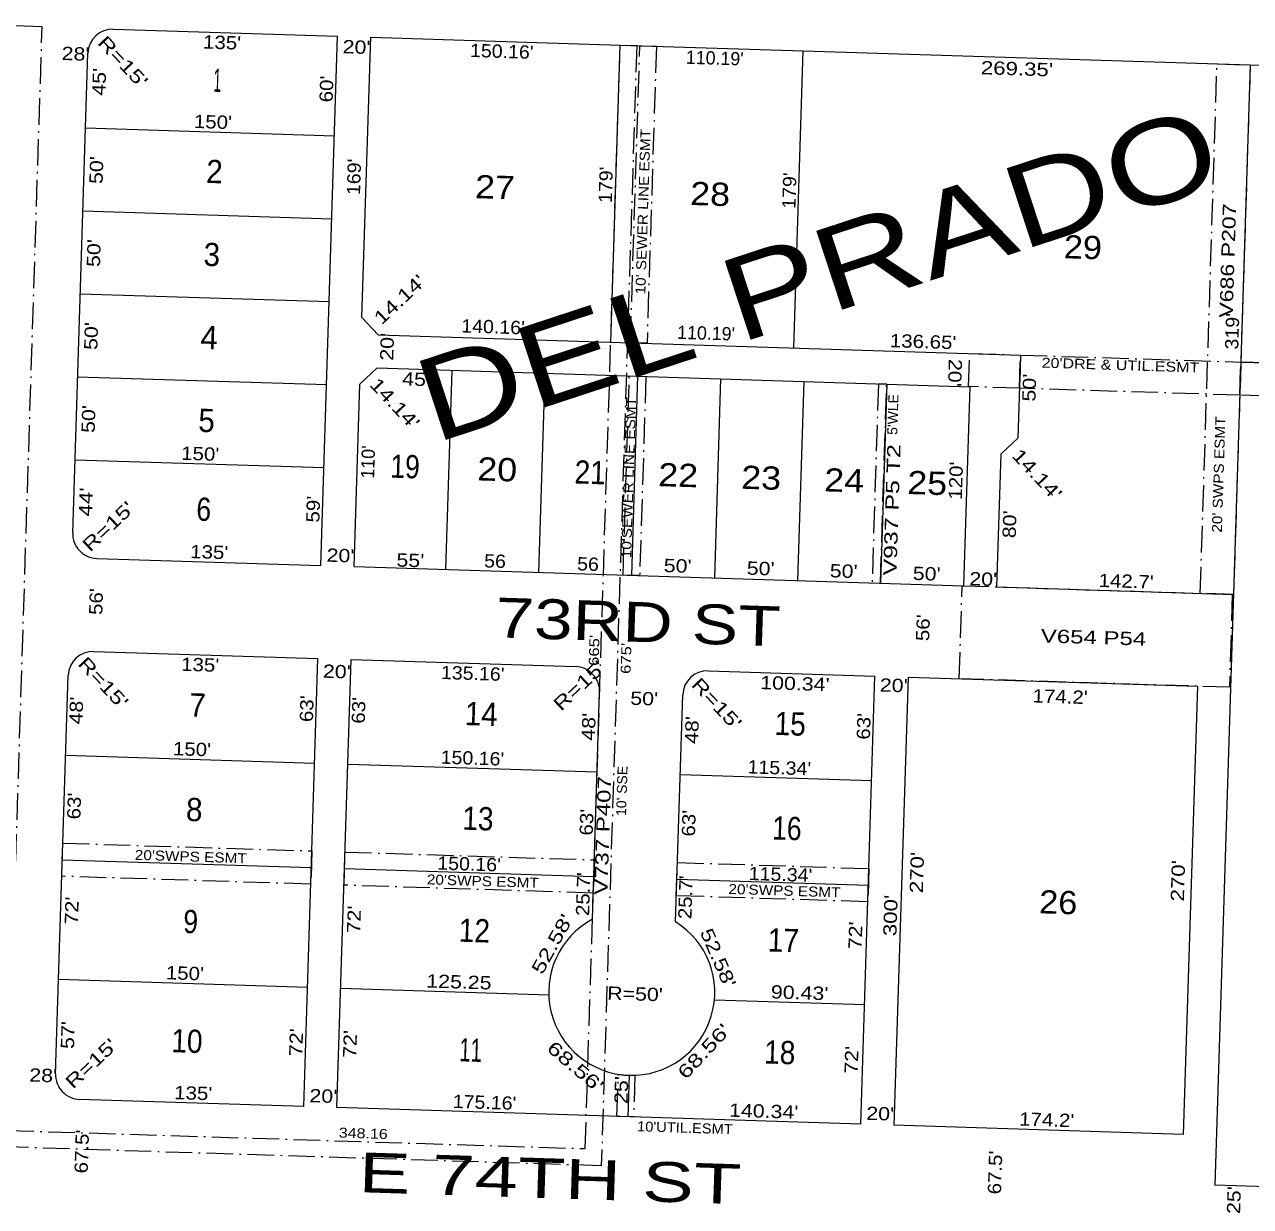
# Model space of a CAD drawing. Extents: x 952049 to 957491, y 7251833 to 7257289.
# Drawn here: x 954120 to 954858, y 7254549 to 7255261 of the extents above; entities that cross this region are included whole.
import ezdxf
from ezdxf.enums import TextEntityAlignment as Align

# ---------------------------------------------------------------- set-up
doc = ezdxf.new("R2010")
doc.units = 0
doc.header["$LTSCALE"] = 3.2
doc.linetypes.add('DOT_DASHED', pattern=[7.7, 5, -1.2, 0.3, -1.2])
for name, color, linetype in [('10', 7, 'Continuous'), ('11', 7, 'Continuous'), ('13', 7, 'Continuous'), ('15', 7, 'Continuous'), ('19', 7, 'Continuous'), ('22', 7, 'Continuous')]:
    doc.layers.add(name, color=color, linetype=linetype)
for name, color, linetype, lineweight in [('21', 7, 'DOT_DASHED', 13), ('6', 7, 'Continuous', 13), ('7', 7, 'Continuous', 13)]:
    doc.layers.add(name, color=color, linetype=linetype, lineweight=lineweight)

msp = doc.modelspace()

# ---------------------------------------------------------------- linework, layer by layer
at = {"layer": '21'}
for points in [[(954067.303, 7254616.649), (954057.308, 7254616.965), (954056.359, 7254586.98), (954109.333, 7254585.304), (954130.684, 7255259.966), (954087.705, 7255261.326)], [(954487.548, 7254628.483), (954486.753, 7254603.375), (954476.758, 7254603.691), (954477.563, 7254629.101)]]:
    msp.add_lwpolyline(points, dxfattribs=at)
for points in [[(954109.333, 7254585.304), (954109.649, 7254595.299), (954457.635, 7254584.286), (954478.669, 7255248.954), (954488.664, 7255248.637), (954467.314, 7254573.975)], [(954490.505, 7255248.577), (954500.5, 7255248.261), (954494.839, 7255069.352), (954484.844, 7255069.669)], [(954838.031, 7255237.579), (954858.021, 7255236.946), (954847.931, 7254918.106), (954827.941, 7254918.739)], [(954689.039, 7255063.207), (954719.724, 7255062.236), (954719.091, 7255042.246), (954688.407, 7255043.217)], [(954719.724, 7255062.236), (954852.36, 7255058.038), (954851.727, 7255038.048), (954719.091, 7255042.246)], [(954852.36, 7255058.038), (955164.853, 7255048.149), (955164.22, 7255028.159), (954851.727, 7255038.048)], [(954484.209, 7255049.679), (954494.204, 7255049.362), (954490.408, 7254929.422), (954480.413, 7254929.739)], [(954639.131, 7255044.776), (954634.134, 7255044.934), (954630.338, 7254924.994), (954635.336, 7254924.836)], [(954684.611, 7254923.277), (954847.23, 7254918.13), (954845.458, 7254862.158), (954682.84, 7254867.305)], [(954143.14, 7254768.326), (954293.065, 7254763.582), (954292.431, 7254743.592), (954142.506, 7254748.336)], [(954313.055, 7254762.949), (954463.14, 7254758.199), (954462.507, 7254738.209), (954312.421, 7254742.959)], [(954513.115, 7254756.618), (954628.397, 7254752.969), (954627.763, 7254732.98), (954512.482, 7254736.628)]]:
    msp.add_lwpolyline(points, close=True, dxfattribs=at)
msp.add_arc((954485.628, 7254678.447), 50, 260.71665, 272.20024, dxfattribs=at)
at = {"layer": '6'}
for p, q in [((954173.664, 7255258.604), (954308.596, 7255254.334)), ((954298.505, 7254935.495), (954308.596, 7255254.334)), ((954323.24, 7255084.788), (954328.586, 7255253.701)), ((954328.586, 7255253.701), (954478.671, 7255248.952)), ((954149.055, 7254955.233), (954158.197, 7255244.086)), ((954583.144, 7255066.556), (954588.806, 7255245.466)), ((954858.021, 7255236.946), (955150.955, 7255227.676)), ((954323.24, 7255084.788), (954332.919, 7255074.476)), ((954332.919, 7255074.476), (954719.724, 7255062.236)), ((954719.724, 7255062.236), (954718.142, 7255012.261)), ((955145.293, 7255048.766), (954852.359, 7255058.036)), ((954321.975, 7255044.808), (954332.286, 7255054.487)), ((954318.495, 7254934.863), (954321.975, 7255044.808)), ((954707.831, 7255002.582), (954718.142, 7255012.261)), ((954707.831, 7255002.582), (954705.301, 7254922.62)), ((954163.573, 7254939.766), (954298.505, 7254935.495)), ((954318.495, 7254934.863), (954685.311, 7254923.254)), ((954705.301, 7254922.62), (954847.931, 7254918.106)), ((954161.802, 7254883.794), (954296.734, 7254879.523)), ((954288.193, 7254609.659), (954296.734, 7254879.523)), ((954308.183, 7254609.026), (954316.724, 7254878.891)), ((954316.724, 7254878.891), (954451.816, 7254874.616)), ((954138.742, 7254629.396), (954146.335, 7254869.276)), ((954531.776, 7254872.085), (954632.066, 7254868.911)), ((954623.525, 7254599.047), (954632.066, 7254868.911)), ((954652.055, 7254868.279), (954643.515, 7254598.414)), ((954652.055, 7254868.279), (954826.168, 7254862.769)), ((954462.011, 7254722.517), (954466.334, 7254859.149)), ((954511.985, 7254720.936), (954516.309, 7254857.567)), ((954288.193, 7254609.659), (954153.26, 7254613.929)), ((954623.525, 7254599.047), (954308.183, 7254609.026)), ((955129.604, 7254553.016), (954836.671, 7254562.286))]:
    msp.add_line(p, q, dxfattribs=at)
for points in [[(954473.009, 7255070.041), (954478.671, 7255248.952), (954588.806, 7255245.466)], [(954588.806, 7255245.466), (954858.021, 7255236.946), (954836.671, 7254562.286)], [(954332.286, 7255054.487), (954689.106, 7255043.194), (954685.311, 7254923.254)], [(954826.168, 7254862.769), (954817.628, 7254592.904), (954643.515, 7254598.414)]]:
    msp.add_lwpolyline(points, dxfattribs=at)
for centre, radius, start, end in [((954173.189, 7255243.611), 15, 88.1874, 178.18721), ((954164.047, 7254954.758), 15, 178.18723, 268.1874), ((954161.327, 7254868.801), 15, 88.1874, 178.18719), ((954451.342, 7254859.623), 15, 358.18722, 88.1874), ((954531.302, 7254857.093), 15, 88.1874, 178.18722), ((954485.628, 7254678.447), 50, 118.1874, 58.1874), ((954153.735, 7254628.921), 15, 178.18722, 268.1874)]:
    msp.add_arc(centre, radius, start, end, dxfattribs=at)
at = {"layer": '7'}
for p, q in [((954156.774, 7255199.11), (954306.699, 7255194.366)), ((954155.192, 7255149.135), (954305.117, 7255144.391)), ((954153.61, 7255099.16), (954303.535, 7255094.416)), ((954377.262, 7255053.063), (954373.467, 7254933.123)), ((954433.234, 7255051.292), (954429.439, 7254931.352)), ((954152.028, 7255049.186), (954301.953, 7255044.441)), ((954489.206, 7255049.521), (954485.411, 7254929.581)), ((954539.181, 7255047.939), (954535.386, 7254927.999)), ((954589.156, 7255046.357), (954585.361, 7254926.418)), ((954639.131, 7255044.776), (954635.336, 7254924.836)), ((954150.447, 7254999.211), (954300.372, 7254994.466)), ((954144.816, 7254821.3), (954294.741, 7254816.555)), ((954314.731, 7254815.922), (954464.816, 7254811.173)), ((954514.791, 7254809.591), (954630.073, 7254805.943)), ((954142.824, 7254758.331), (954292.749, 7254753.587)), ((954312.739, 7254752.954), (954462.823, 7254748.204)), ((954512.798, 7254746.623), (954628.081, 7254742.974)), ((954140.545, 7254686.367), (954290.47, 7254681.623)), ((954310.46, 7254680.99), (954435.648, 7254677.028)), ((954535.419, 7254673.871), (954625.802, 7254671.011)), ((954484.046, 7254628.472), (954483.255, 7254603.486))]:
    msp.add_line(p, q, dxfattribs=at)

# ---------------------------------------------------------------- texts
at = {"layer": '10'}
for s, width, p in [('1', 0.45, (954235.96, 7255220.773)), ('2', 0.95, (954234.221, 7255165.801)), ('27', 1.15, (954403.109, 7255156.395)), ('28', 1.15, (954532.658, 7255152.294)), ('29', 1.1, (954757.072, 7255120.204)), ('3', 0.95, (954232.64, 7255115.826)), ('5', 0.95, (954229.477, 7255015.876)), ('19', 0.85, (954348.988, 7254988.16)), ('20', 1.15, (954404.461, 7254986.404)), ('21', 0.9, (954460.431, 7254984.633)), ('22', 1.15, (954513.406, 7254982.956)), ('23', 1.15, (954563.381, 7254981.375)), ('24', 1.15, (954613.356, 7254979.794)), ('25', 1.15, (954663.331, 7254978.212)), ('6', 0.85, (954227.783, 7254962.403)), ('7', 0.95, (954224.053, 7254844.507)), ('14', 0.95, (954394.832, 7254839.102)), ('15', 0.9, (954580.844, 7254833.216)), ('8', 0.95, (954222.061, 7254781.539)), ('13', 0.9, (954392.839, 7254776.134)), ('16', 0.85, (954578.852, 7254770.247)), ('26', 1.1, (954742.242, 7254725.692)), ('9', 0.85, (954219.925, 7254714.072)), ('12', 0.9, (954390.703, 7254708.668)), ('17', 0.9, (954576.717, 7254702.781)), ('10', 0.9, (954217.648, 7254642.109)), ('11', 0.65, (954388.427, 7254636.703)), ('18', 0.9, (954574.581, 7254635.315))]:
    msp.add_text(s, height=14, rotation=358.187, dxfattribs=dict(at, width=width)).set_placement(p, align=Align.CENTER)
msp.add_text('4', height=14, rotation=358.187, dxfattribs=at).set_placement((954231.057, 7255065.851), align=Align.CENTER)
at = {"layer": '11'}
for s, rotation, width, p in [("R=15'", 313.187, 1.35, (954176.417, 7255236.167)), ("135'", 358.187, 1.15, (954238.889, 7255246.534)), ("20'", 358.187, 1.2, (954319.867, 7255243.784)), ("150.16'", 358.187, 1.1, (954407.284, 7255241.206)), ("28'", 358.187, 1.2, (954150.679, 7255239.726)), ("45'", 88.187, 1.2, (954168.99, 7255226.71)), ("269.35'", 358.187, 1.25, (954717.451, 7255230.709)), ("60'", 88.187, 1.15, (954305.839, 7255222.379)), ("150'", 358.187, 1.15, (954233.386, 7255198.686)), ("50'", 88.187, 1.2, (954167.307, 7255173.53)), ("169'", 88.187, 1.1, (954322.386, 7255169.435)), ("179'", 88.187, 1.1, (954473.985, 7255164.638)), ("179'", 88.187, 1.1, (954584.514, 7255161.14)), ("50'", 88.187, 1.2, (954165.725, 7255123.555)), ("14.14'", 43.187, 1.3, (954348.657, 7255092.84)), ("319'", 88.187, 1.1, (954851.121, 7255076.422)), ("50'", 88.187, 1.2, (954164.144, 7255073.58)), ("140.16'", 358.187, 1.1, (954402.034, 7255075.297)), ("20'", 88.187, 1.2, (954342.303, 7255067.1)), ("136.65'", 358.187, 1.15, (954660.957, 7255066.389)), ("20'", 268.187, 1.2, (954676.315, 7255051.657)), ("45'", 358.187, 1.2, (954355.702, 7255043.74)), ("50'", 88.187, 1.2, (954728.939, 7255042.504)), ("14.14'", 313.187, 1.3, (954340.143, 7255030.372)), ("50'", 88.187, 1.2, (954162.562, 7255023.605)), ("150'", 358.187, 1.15, (954225.731, 7254998.829)), ("14.14'", 313.187, 1.3, (954726.781, 7254987.607)), ("120'", 88.187, 1.15, (954684.748, 7254986.492)), ("44'", 88.187, 1.25, (954160.981, 7254973.631)), ("59'", 88.187, 1.15, (954297.83, 7254969.301)), ("R=15'", 43.187, 1.35, (954173.214, 7254956.124)), ("80'", 88.187, 1.2, (954717.073, 7254960.181)), ("135'", 358.187, 1.15, (954231.171, 7254939.627)), ("20'", 358.187, 1.2, (954310.176, 7254937.559)), ("55'", 358.187, 1.2, (954352.248, 7254934.637)), ('56', 358.187, 1.1, (954403.228, 7254934.183)), ('56', 358.187, 1.1, (954459.2, 7254932.411)), ("50'", 358.187, 1.2, (954513.177, 7254931.334)), ("50'", 358.187, 1.2, (954563.152, 7254929.752)), ("50'", 358.187, 1.2, (954613.127, 7254928.171)), ("50'", 358.187, 1.2, (954663.102, 7254926.589)), ("20'", 358.187, 1.2, (954697.175, 7254923.358)), ("142.7'", 358.187, 1.15, (954783.199, 7254922.075)), ("56'", 88.187, 1.15, (954167.117, 7254913.655)), ("56'", 88.187, 1.15, (954664.957, 7254897.9)), ("R=15'", 313.187, 1.35, (954164.582, 7254862.186)), ("135'", 358.187, 1.15, (954225.699, 7254871.766)), ("20'", 358.187, 1.2, (954307.965, 7254867.674)), ("135.16'", 358.187, 1.1, (954389.786, 7254866.573)), ("R=15'", 43.187, 1.35, (954456.788, 7254860.246)), ("R=15'", 313.187, 1.35, (954533.914, 7254849.587)), ("100.34'", 358.187, 1.2, (954583.767, 7254860.435)), ("20'", 358.187, 1.2, (954643.279, 7254859.353)), ("50'", 358.187, 1.2, (954493.034, 7254851.388)), ("174.2'", 358.187, 1.15, (954743.447, 7254852.547)), ("48'", 88.187, 1.2, (954155.18, 7254848.021)), ("63'", 88.187, 1.15, (954293.931, 7254849.138)), ("63'", 88.187, 1.15, (954325.165, 7254848.149)), ("48'", 88.187, 1.2, (954463.678, 7254838.258)), ("48'", 88.187, 1.2, (954525.818, 7254836.292)), ("63'", 88.187, 1.15, (954629.264, 7254838.526)), ("150'", 358.187, 1.15, (954220.766, 7254820.897)), ("150.16'", 358.187, 1.1, (954389.615, 7254815.554)), ("115.34'", 358.187, 1.1, (954574.384, 7254809.707)), ("63'", 88.187, 1.15, (954153.911, 7254790.537)), ("63'", 88.187, 1.15, (954462.409, 7254780.774)), ("63'", 88.187, 1.15, (954523.931, 7254780.169)), ("270'", 88.187, 1.25, (954661.272, 7254750.461)), ("150.16'", 358.187, 1.1, (954387.597, 7254751.785)), ("270'", 88.187, 1.25, (954818.45, 7254745.487)), ("25.7'", 88.187, 1.15, (954460.378, 7254737.454)), ("25.7'", 88.187, 1.15, (954521.967, 7254735.505)), ("115.34'", 358.187, 1.1, (954575.105, 7254745.503)), ("72'", 88.187, 1.2, (954152.468, 7254727.551)), ("300'", 88.187, 1.25, (954645.392, 7254724.587)), ("72'", 88.187, 1.2, (954322.39, 7254722.173)), ("52.58'", 60.955, 1.35, (954441.246, 7254705.634)), ("72'", 88.187, 1.2, (954624.289, 7254712.619)), ("52.58'", 293.499, 1.3, (954534.009, 7254697.586)), ("150'", 358.187, 1.15, (954216.496, 7254685.964)), ('125.25', 358.187, 1.2, (954381.497, 7254680.743)), ("R=50'", 358.187, 1.2, (954487.506, 7254673.531)), ("90.43'", 358.187, 1.2, (954586.611, 7254674.251)), ("57'", 88.187, 1.2, (954150.096, 7254652.588)), ("68.56'", 46.975, 1.4, (954532.04, 7254640.238)), ("72'", 88.187, 1.2, (954287.573, 7254648.237)), ("72'", 88.187, 1.2, (954320.018, 7254647.211)), ("R=15'", 43.187, 1.35, (954162.978, 7254632.662)), ("68.56'", 319.401, 1.4, (954449.186, 7254630.659)), ("72'", 88.187, 1.2, (954621.917, 7254637.657)), ("28'", 358.187, 1.2, (954131.209, 7254624.481)), ("135'", 358.187, 1.15, (954221.525, 7254613.769)), ("25'", 88.187, 1.2, (954483.338, 7254619.486)), ("20'", 358.187, 1.2, (954299.874, 7254612.021)), ("175.16'", 358.187, 1.1, (954396.905, 7254608.22)), ("140.34'", 358.187, 1.2, (954564.978, 7254602.901)), ("20'", 358.187, 1.2, (954635.116, 7254601.412)), ("174.2'", 358.187, 1.15, (954735.382, 7254597.705)), ("67.5'", 88.187, 1.15, (954158.504, 7254582.448)), ("67.5'", 88.187, 1.15, (954708.363, 7254569.826)), ("25'", 88.187, 1.2, (954852.148, 7254553.177))]:
    msp.add_text(s, height=8, rotation=rotation, dxfattribs=dict(at, width=width)).set_placement(p, align=Align.CENTER)
for s, rotation, p in [("110.19'", 358.187, (954535.524, 7255237.147)), ("110.19'", 358.187, (954530.282, 7255071.494)), ("110'", 88.187, (954330.828, 7254997.692))]:
    msp.add_text(s, height=8, rotation=rotation, dxfattribs=at).set_placement(p, align=Align.CENTER)
at = {"layer": '13'}
for s, rotation, width, p in [('V686 P207', 88.187, 1.3, (954848.492, 7255119.022)), ('V937 P5 T2', 88.187, 1.4, (954646.242, 7254968.916)), ('V654 P54', 358.187, 1.35, (954763.55, 7254888.212)), ('V737 P407', 88.187, 1.35, (954472.138, 7254772.75))]:
    msp.add_text(s, height=8, rotation=rotation, dxfattribs=dict(at, width=width)).set_placement(p, align=Align.CENTER)
at = {"layer": '15', "width": 1.3}
msp.add_text('DEL PRADO', height=50, rotation=18.187, dxfattribs=at).set_placement((954605.515, 7255087.32), align=Align.CENTER)
at = {"layer": '19'}
for s, width, p in [('73RD ST', 1.3, (954489.079, 7254889.522)), ('E 74TH ST', 1.45, (954436.072, 7254554.456)), ('E 74TH ST', 1.45, (954436.072, 7254554.456))]:
    msp.add_text(s, height=24, rotation=358.187, dxfattribs=dict(at, width=width)).set_placement(p, align=Align.CENTER)
at = {"layer": '22'}
for s, rotation, width, p in [("10' SEWER LINE ESMT", 88.187, 1.15, (954495.399, 7255148.512)), ("20'DRE & UTIL.ESMT", 358.187, 1.2, (954779.81, 7255053.193)), ("10'SEWER LINE ESMT", 88.187, 1.15, (954486.808, 7254988.353)), ("5'WLE", 88.187, 1.05, (954645.874, 7255026.365)), ("20' SWPS ESMT", 88.187, 1.15, (954841.989, 7254990.159)), ("665'", 88.187, 1.25, (954465.977, 7254884.284)), ("675'", 88.187, 1.25, (954485.196, 7254879.44)), ("10' SSE", 88.187, 1.05, (954482.671, 7254799.658)), ("20'SWPS ESMT", 358.187, 1.15, (954220.077, 7254757.209)), ("20'SWPS ESMT", 358.187, 1.15, (954395.906, 7254742.421)), ("20'SWPS ESMT", 358.187, 1.15, (954577.494, 7254736.674)), ("10'UTIL.ESMT", 358.187, 1.1, (954517.575, 7254593.876)), ('348.16', 358.187, 1.2, (954323.921, 7254590.519))]:
    msp.add_text(s, height=6, rotation=rotation, dxfattribs=dict(at, width=width)).set_placement(p, align=Align.CENTER)

doc.saveas('drawing.dxf')
